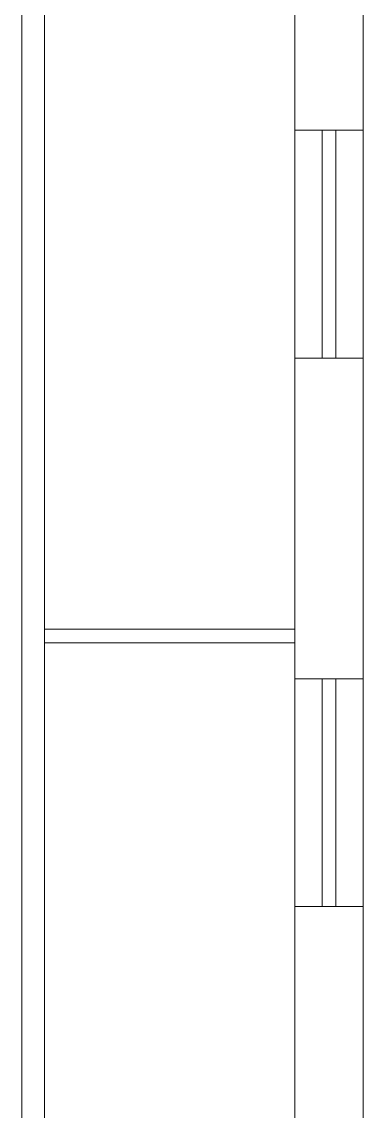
# Model space of a CAD drawing. Header units: millimetres. Extents: x 214 to 1190, y -192 to 1092.
# Drawn here: x 1042.178 to 1042.928, y 69.296 to 71.686 of the extents above; entities that cross this region are included whole.
import ezdxf

# ---------------------------------------------------------------- set-up
doc = ezdxf.new("R2010")
doc.units = ezdxf.units.MM
doc.linetypes.add('HIDDEN2', pattern=[4.7625, 3.175, -1.5875])
doc.layers.add('I-ARQ', color=8, linetype='Continuous', lineweight=0)

msp = doc.modelspace()

# ---------------------------------------------------------------- linework, layer by layer
at = {"layer": 'I-ARQ'}
for p, q in [((1042.1776, 77.4947), (1042.1776, 58.3447)), ((1042.1776, 77.4947), (1042.1776, 58.3447)), ((1042.1776, 77.4947), (1042.1776, 58.3447)), ((1042.2276, 77.4947), (1042.2276, 58.3447)), ((1042.2276, 77.4947), (1042.2276, 58.3447)), ((1042.2276, 77.4947), (1042.2276, 58.3447)), ((1042.7776, 72.6572), (1042.7776, 68.0197)), ((1042.9276, 71.9491), (1042.9276, 68.0197)), ((1042.7776, 70.3534), (1042.2276, 70.3534)), ((1042.7776, 70.3534), (1042.2276, 70.3534)), ((1042.7776, 70.3534), (1042.2276, 70.3534)), ((1042.7776, 70.3234), (1042.2276, 70.3234)), ((1042.7776, 70.3234), (1042.2276, 70.3234)), ((1042.7776, 70.3234), (1042.2276, 70.3234))]:
    msp.add_line(p, q, dxfattribs=at)
at = {"layer": 'I-ARQ', "linetype": 'HIDDEN2'}
for p, q in [((1042.7776, 71.4484), (1042.9276, 71.4484)), ((1042.8376, 70.9484), (1042.8376, 71.4484)), ((1042.8676, 71.4484), (1042.8676, 70.9484)), ((1042.9276, 70.9484), (1042.7776, 70.9484)), ((1042.7776, 70.2447), (1042.9276, 70.2447)), ((1042.8376, 69.7447), (1042.8376, 70.2447)), ((1042.8676, 70.2447), (1042.8676, 69.7447)), ((1042.7776, 69.7447), (1042.9276, 69.7447))]:
    msp.add_line(p, q, dxfattribs=at)

doc.saveas('drawing.dxf')
